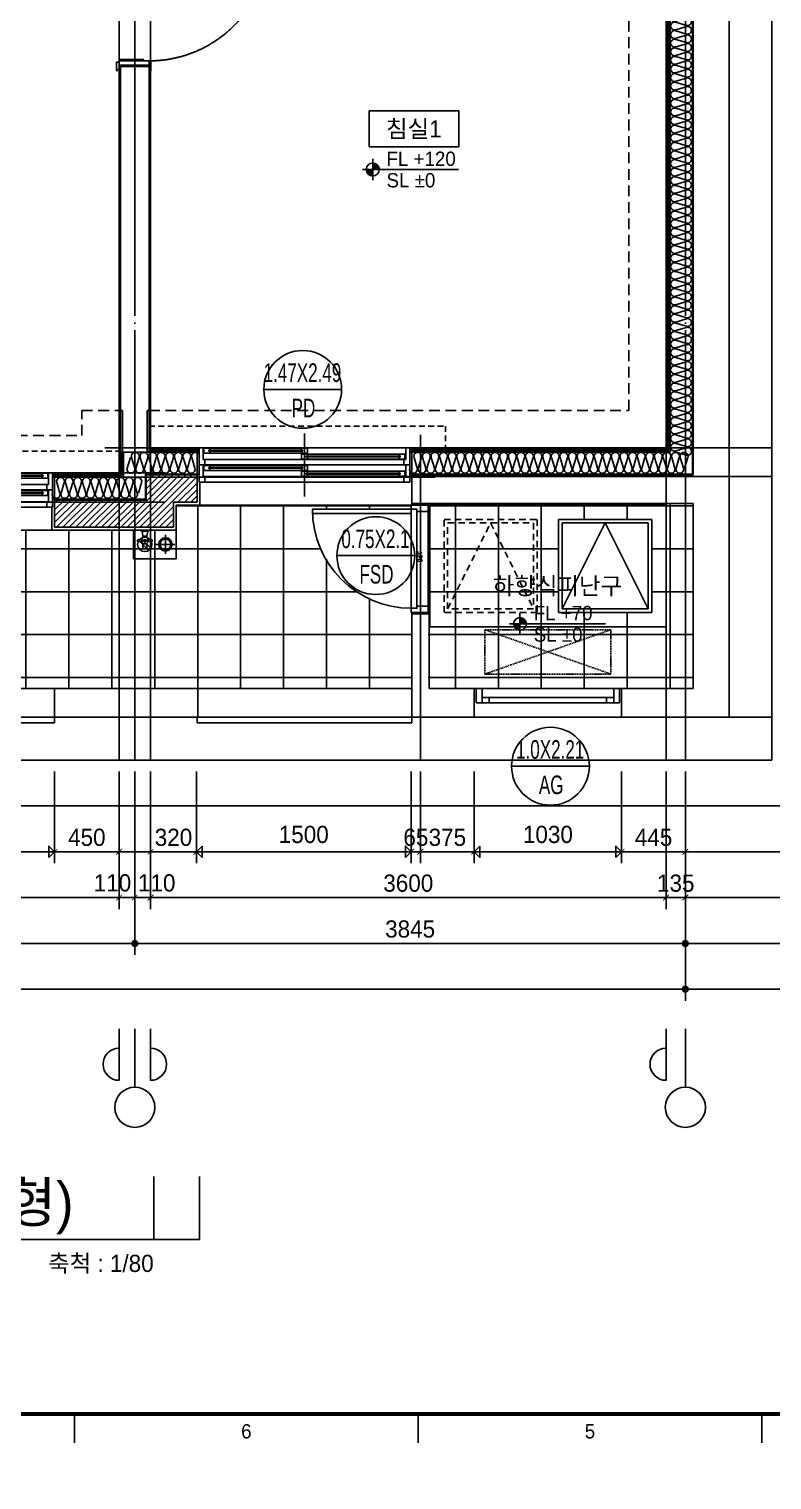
# Model space of a CAD drawing. Header units: millimetres. Extents: x -24416 to 92204, y -190080 to 23760.
# Drawn here: x 18922 to 24111, y -47300 to -37173 of the extents above; entities that cross this region are included whole.
import ezdxf
from ezdxf.enums import TextEntityAlignment as Align
from ezdxf.xclip import XClip

# ---------------------------------------------------------------- set-up
doc = ezdxf.new("R2010")
doc.units = ezdxf.units.MM
doc.header["$LTSCALE"] = 50
doc.header["$XCLIPFRAME"] = 0
for name, pattern in [('AUDIT_D_220706163347-0', [0]), ('CEN', [62, 60, -1, 0, -1]), ('H', [1.3, 0.8, -0.5]), ('HD', [2.5, 1.5, -1]), ('HID', [2.3, 1.5, -0.8]), ('평면도(기준)$0$CENTER2', [16.25, 15, -0.5, 0.25, -0.5])]:
    doc.linetypes.add(name, pattern=pattern)
doc.layers.get('defpoints').update_dxf_attribs({"color": 139})
for name, color, linetype in [('A-ELE8', 8, 'Continuous'), ('A-레벨', 7, 'AUDIT_D_220706163347-0'), ('A-창호부호', 4, 'Continuous'), ('A-치수', 7, 'AUDIT_D_220706163347-0'), ('A_HAT', 8, 'Continuous'), ('AA-BORD-FORM', 7, 'Continuous'), ('AA-BORD-TEXT', 3, 'Continuous'), ('AA-XXXX-DIMS', 7, 'Continuous'), ('AA-XXXX-SYMB', 7, 'Continuous'), ('AA-XXXX-TEXT', 3, 'Continuous'), ('ARDM', 7, 'Continuous'), ('CEN_CON', 1, 'CEN'), ('CEN_WALL', 12, 'CEN'), ('CONC', 2, 'Continuous'), ('dan1', 7, 'HID'), ('DIM', 7, 'AUDIT_D_220706163347-0'), ('DOOR', 4, 'Continuous'), ('ELE3_CON', 7, 'Continuous'), ('ELE4', 4, 'Continuous'), ('ETC', 7, 'Continuous'), ('FIN', 6, 'Continuous'), ('INS', 8, 'Continuous'), ('SINA-F-FRAME', 4, 'Continuous'), ('WAL', 3, 'Continuous'), ('WAL_DRY', 7, 'Continuous'), ('WIN', 4, 'Continuous'), ('X - 단위세대$0$ETC', 6, 'Continuous'), ('바닥타일', 8, 'Continuous'), ('수전', 4, 'Continuous'), ('실명', 3, 'AUDIT_D_220706163347-0'), ('실명박스', 7, 'AUDIT_D_220706163347-0'), ('커튼박스', 6, 'Continuous'), ('평면도(기준)$0$1.EC-F-DOOR', 4, 'Continuous'), ('평면도(기준)$0$1.EC-F-DOOR-F', 4, 'Continuous')]:
    doc.layers.add(name, color=color, linetype=linetype)
for name, color, linetype, plot in [('Def-PrintX', 147, 'Continuous', False), ('Defpoint', 135, 'Continuous', False), ('MC', 135, 'Continuous', False), ('X - 단위세대$0$0_임시', 134, 'Continuous', False)]:
    doc.layers.add(name, color=color, linetype=linetype, plot=plot)
doc.styles.add('HAUD01', font='Dotum.ttf')
doc.styles.get("Standard").update_dxf_attribs({"font": 'txt', "bigfont": 'whgtxt.shx'})
doc.styles.add('맑은고딕', font='malgun.ttf', dxfattribs={"width": 0.9})
doc.dimstyles.new('DIM_40', dxfattribs={"dimscale": 40, "dimtxt": 3, "dimasz": 1, "dimexe": 2, "dimexo": 2, "dimgap": 1, "dimtad": 1, "dimdec": 0, "dimzin": 0, "dimdsep": 46, "dimtxsty": '맑은고딕', "dimblk1": 'DIMDOT', "dimblk2": 'DIMDOT', "dimsah": 1, "dimcen": 0.09, "dimdle": 2, "dimclrd": 7, "dimclre": 7, "dimclrt": 3, "dimadec": 0, "dimazin": 0, "dimtfac": 1, "dimtdec": 0, "dimtix": 1, "dimtmove": 2, "dimatfit": 3, "dimldrblk": 'DIMDOT', "dimfxl": 2, "dimtolj": 1, "dimtzin": 0, "dimarcsym": 0})
doc.dimstyles.new('MCDIM_40', dxfattribs={"dimscale": 40, "dimtxt": 3, "dimasz": 1, "dimexe": 2, "dimexo": 2, "dimgap": 1, "dimtad": 1, "dimdec": 0, "dimzin": 0, "dimdsep": 46, "dimtxsty": '맑은고딕', "dimblk1": 'ARCHTICK', "dimblk2": 'ARCHTICK', "dimsah": 1, "dimcen": 0.09, "dimdle": 2, "dimclrd": 7, "dimclre": 7, "dimclrt": 3, "dimadec": 0, "dimazin": 0, "dimtfac": 1, "dimtdec": 0, "dimtix": 1, "dimtmove": 2, "dimatfit": 3, "dimldrblk": 'ARCHTICK', "dimfxl": 1, "dimtolj": 1, "dimtzin": 0, "dimarcsym": 0})
doc.dimstyles.new('외부80-WIN', dxfattribs={"dimscale": 40, "dimtxt": 3, "dimasz": 1, "dimexe": 2, "dimexo": 2.5, "dimgap": 1.5, "dimtad": 1, "dimdec": 0, "dimzin": 0, "dimdsep": 46, "dimtxsty": '맑은고딕', "dimblk": 'DO2-2', "dimblk1": 'DO2-2', "dimblk2": 'DIMDOT', "dimcen": 0.09, "dimdle": 2, "dimclrd": 7, "dimclre": 7, "dimclrt": 3, "dimadec": 0, "dimazin": 0, "dimtfac": 1, "dimtdec": 0, "dimtix": 1, "dimtmove": 2, "dimatfit": 3, "dimldrblk": 'DO2-2', "dimfxl": 1, "dimtolj": 1, "dimtzin": 0, "dimarcsym": 0})
pattern_1 = [(0, (0, 0), (0, 300), []), (90, (0, 0), (-300, 2e-14), [])]

# ---------------------------------------------------------------- blocks, each defined once
blk = doc.blocks.new('U-84A(확장)1')
at = {"layer": 'CEN_CON'}
blk.add_line((0, 0), (15195, 0), dxfattribs=at)
blk = doc.blocks.new('A$C4D377245')
at = {"layer": 'A-창호부호'}
blk.add_line((675, 345), (15, 345), dxfattribs=at)
blk.add_circle((345, 345), 330, dxfattribs=at)
blk = doc.blocks.new('A$Cb33ca4a3')
at = {"layer": 'A-레벨'}
h = blk.add_hatch(color=256, dxfattribs=at)
h.paths.add_polyline_path([(21323, -61958), (21323, -61913), (21278, -61913, 0.414214)])
h.paths.add_polyline_path([(21323, -61868), (21323, -61913), (21368, -61913, 0.414214)])
h = blk.add_hatch(color=256, dxfattribs=at)
h.paths.add_polyline_path([(22351, -65130), (22351, -65085), (22306, -65085, 0.414214)])
h.paths.add_polyline_path([(22351, -65040), (22351, -65085), (22396, -65085, 0.414214)])
for p, q in [((21323, -61838), (21323, -61988)), ((21921, -61913), (21251, -61913)), ((22351, -65010), (22351, -65160)), ((22949, -65085), (22279, -65085))]:
    blk.add_line(p, q, dxfattribs=at)
for centre in [(21323, -61913), (22351, -65085)]:
    blk.add_circle(centre, 45, dxfattribs=at)
at = {"layer": 'A-레벨', "color": 4, "style": 'HAUD01'}
for s, p in [('FL +120', (21419, -61888)), ('SL %%P0', (21419, -62038)), ('FL +70', (22447, -65059)), ('SL %%P0', (22447, -65209))]:
    blk.add_text(s, height=100, dxfattribs=at).set_placement(p)
blk = doc.blocks.new('DIMDOT')
at = {"layer": 'AA-XXXX-DIMS'}
for p, q in [((-1.5, 0), (1.5, 0)), ((0, -1.5), (0, 1.5))]:
    blk.add_line(p, q, dxfattribs=at)
for radius in [0.5, 0.25]:
    blk.add_circle((0, 0), radius, dxfattribs=at)
blk = doc.blocks.new('*D519')
at = {"layer": 'defpoints', "color": 0, "transparency": 16777216}
for p in [(8876, -66035), (23506, -66035), (23506, -67635)]:
    blk.add_point(p, dxfattribs=at)
at = {"layer": 'DIM', "color": 7, "lineweight": -2, "transparency": 16777216}
for p, q in [((8876, -66115), (8876, -67715)), ((23506, -66115), (23506, -67715)), ((8916, -67635), (23466, -67635))]:
    blk.add_line(p, q, dxfattribs=at)
at = {"layer": 'DIM', "color": 7, "lineweight": -2, "transparency": 16777216, "xscale": 40, "yscale": 40, "zscale": 40, "rotation": 180}
blk.add_blockref('DIMDOT', (8876, -67635), dxfattribs=at)
at = {"layer": 'DIM', "color": 7, "lineweight": -2, "transparency": 16777216, "xscale": 40, "yscale": 40, "zscale": 40}
blk.add_blockref('DIMDOT', (23506, -67635), dxfattribs=at)
at = {"layer": 'DIM', "color": 3, "transparency": 16777216, "insert": (16191, -67535), "char_height": 120, "attachment_point": 5, "style": 'HAUD01'}
blk.add_mtext('\\A1;14630', dxfattribs=at)
blk = doc.blocks.new('*D522')
at = {"layer": 'defpoints', "color": 0, "transparency": 16777216}
for p in [(14941, -66035), (19661, -66035), (19661, -67315)]:
    blk.add_point(p, dxfattribs=at)
at = {"layer": 'DIM', "color": 7, "lineweight": -2, "transparency": 16777216}
for p, q in [((14941, -66115), (14941, -67395)), ((19661, -66115), (19661, -67395)), ((14981, -67315), (19621, -67315))]:
    blk.add_line(p, q, dxfattribs=at)
at = {"layer": 'DIM', "color": 7, "lineweight": -2, "transparency": 16777216, "xscale": 40, "yscale": 40, "zscale": 40, "rotation": 180}
blk.add_blockref('DIMDOT', (14941, -67315), dxfattribs=at)
at = {"layer": 'DIM', "color": 7, "lineweight": -2, "transparency": 16777216, "xscale": 40, "yscale": 40, "zscale": 40}
blk.add_blockref('DIMDOT', (19661, -67315), dxfattribs=at)
at = {"layer": 'DIM', "color": 3, "transparency": 16777216, "insert": (17301, -67215), "char_height": 120, "attachment_point": 5, "style": 'HAUD01'}
blk.add_mtext('\\A1;4720', dxfattribs=at)
blk = doc.blocks.new('*D523')
at = {"layer": 'defpoints', "color": 0, "transparency": 16777216}
for p in [(19661, -66035), (23506, -66035), (23506, -67315)]:
    blk.add_point(p, dxfattribs=at)
at = {"layer": 'DIM', "color": 7, "lineweight": -2, "transparency": 16777216}
for p, q in [((19661, -66115), (19661, -67395)), ((23506, -66115), (23506, -67395)), ((19701, -67315), (23466, -67315))]:
    blk.add_line(p, q, dxfattribs=at)
at = {"layer": 'DIM', "color": 7, "lineweight": -2, "transparency": 16777216, "xscale": 40, "yscale": 40, "zscale": 40, "rotation": 180}
blk.add_blockref('DIMDOT', (19661, -67315), dxfattribs=at)
at = {"layer": 'DIM', "color": 7, "lineweight": -2, "transparency": 16777216, "xscale": 40, "yscale": 40, "zscale": 40}
blk.add_blockref('DIMDOT', (23506, -67315), dxfattribs=at)
at = {"layer": 'DIM', "color": 3, "transparency": 16777216, "insert": (21584, -67215), "char_height": 120, "attachment_point": 5, "style": 'HAUD01'}
blk.add_mtext('\\A1;3845', dxfattribs=at)
blk = doc.blocks.new('_ArchTick')
at = {"color": 0, "linetype": 'ByBlock', "const_width": 0.15}
blk.add_lwpolyline([(-0.5, -0.5), (0.5, 0.5)], dxfattribs=at)
blk = doc.blocks.new('*D531')
at = {"layer": 'defpoints', "color": 0, "transparency": 16777216}
for p in [(15051, -66035), (19551, -66035), (19551, -66995)]:
    blk.add_point(p, dxfattribs=at)
at = {"layer": 'DIM', "color": 7, "lineweight": -2, "transparency": 16777216}
for p, q in [((15051, -66115), (15051, -67075)), ((19551, -66115), (19551, -67075)), ((14971, -66995), (19631, -66995))]:
    blk.add_line(p, q, dxfattribs=at)
at = {"layer": 'DIM', "color": 7, "lineweight": -2, "transparency": 16777216, "xscale": 40, "yscale": 40, "zscale": 40, "rotation": 180}
blk.add_blockref('_ArchTick', (15051, -66995), dxfattribs=at)
at = {"layer": 'DIM', "color": 7, "lineweight": -2, "transparency": 16777216, "xscale": 40, "yscale": 40, "zscale": 40}
blk.add_blockref('_ArchTick', (19551, -66995), dxfattribs=at)
at = {"layer": 'DIM', "color": 3, "transparency": 16777216, "insert": (17301, -66895), "char_height": 120, "attachment_point": 5, "style": 'HAUD01'}
blk.add_mtext('\\A1;4500', dxfattribs=at)
blk = doc.blocks.new('*D532')
at = {"layer": 'defpoints', "color": 0, "transparency": 16777216}
for p in [(19551, -66035), (19661, -66035), (19661, -66995)]:
    blk.add_point(p, dxfattribs=at)
at = {"layer": 'DIM', "color": 7, "lineweight": -2, "transparency": 16777216}
for p, q in [((19551, -66115), (19551, -67075)), ((19661, -66115), (19661, -67075)), ((19471, -66995), (19741, -66995))]:
    blk.add_line(p, q, dxfattribs=at)
at = {"layer": 'DIM', "color": 7, "lineweight": -2, "transparency": 16777216, "xscale": 40, "yscale": 40, "zscale": 40, "rotation": 180}
blk.add_blockref('_ArchTick', (19551, -66995), dxfattribs=at)
at = {"layer": 'DIM', "color": 7, "lineweight": -2, "transparency": 16777216, "xscale": 40, "yscale": 40, "zscale": 40}
blk.add_blockref('_ArchTick', (19661, -66995), dxfattribs=at)
at = {"layer": 'DIM', "color": 3, "transparency": 16777216, "insert": (19505, -66893), "char_height": 120, "attachment_point": 5, "style": 'HAUD01'}
blk.add_mtext('\\A1;110', dxfattribs=at)
blk = doc.blocks.new('*D533')
at = {"layer": 'defpoints', "color": 0, "transparency": 16777216}
for p in [(19661, -66035), (19771, -66035), (19771, -66995)]:
    blk.add_point(p, dxfattribs=at)
at = {"layer": 'DIM', "color": 7, "lineweight": -2, "transparency": 16777216}
for p, q in [((19661, -66115), (19661, -67075)), ((19771, -66115), (19771, -67075)), ((19581, -66995), (19851, -66995))]:
    blk.add_line(p, q, dxfattribs=at)
at = {"layer": 'DIM', "color": 7, "lineweight": -2, "transparency": 16777216, "xscale": 40, "yscale": 40, "zscale": 40, "rotation": 180}
blk.add_blockref('_ArchTick', (19661, -66995), dxfattribs=at)
at = {"layer": 'DIM', "color": 7, "lineweight": -2, "transparency": 16777216, "xscale": 40, "yscale": 40, "zscale": 40}
blk.add_blockref('_ArchTick', (19771, -66995), dxfattribs=at)
at = {"layer": 'DIM', "color": 3, "transparency": 16777216, "insert": (19814, -66893), "char_height": 120, "attachment_point": 5, "style": 'HAUD01'}
blk.add_mtext('\\A1;110', dxfattribs=at)
blk = doc.blocks.new('*D534')
at = {"layer": 'defpoints', "color": 0, "transparency": 16777216}
for p in [(19771, -66035), (23371, -66035), (23371, -66995)]:
    blk.add_point(p, dxfattribs=at)
at = {"layer": 'DIM', "color": 7, "lineweight": -2, "transparency": 16777216}
for p, q in [((19771, -66115), (19771, -67075)), ((23371, -66115), (23371, -67075)), ((19691, -66995), (23451, -66995))]:
    blk.add_line(p, q, dxfattribs=at)
at = {"layer": 'DIM', "color": 7, "lineweight": -2, "transparency": 16777216, "xscale": 40, "yscale": 40, "zscale": 40, "rotation": 180}
blk.add_blockref('_ArchTick', (19771, -66995), dxfattribs=at)
at = {"layer": 'DIM', "color": 7, "lineweight": -2, "transparency": 16777216, "xscale": 40, "yscale": 40, "zscale": 40}
blk.add_blockref('_ArchTick', (23371, -66995), dxfattribs=at)
at = {"layer": 'DIM', "color": 3, "transparency": 16777216, "insert": (21571, -66895), "char_height": 120, "attachment_point": 5, "style": 'HAUD01'}
blk.add_mtext('\\A1;3600', dxfattribs=at)
blk = doc.blocks.new('*D535')
at = {"layer": 'defpoints', "color": 0, "transparency": 16777216}
for p in [(23371, -66035), (23506, -66035), (23506, -66995)]:
    blk.add_point(p, dxfattribs=at)
at = {"layer": 'DIM', "color": 7, "lineweight": -2, "transparency": 16777216}
for p, q in [((23371, -66115), (23371, -67075)), ((23506, -66115), (23506, -67075)), ((23371, -66995), (23331, -66995)), ((23371, -66995), (23506, -66995)), ((23506, -66995), (23546, -66995))]:
    blk.add_line(p, q, dxfattribs=at)
at = {"layer": 'DIM', "color": 7, "lineweight": -2, "transparency": 16777216, "xscale": 40, "yscale": 40, "zscale": 40}
blk.add_blockref('_ArchTick', (23371, -66995), dxfattribs=at)
at = {"layer": 'DIM', "color": 7, "lineweight": -2, "transparency": 16777216, "xscale": 40, "yscale": 40, "zscale": 40, "rotation": 180}
blk.add_blockref('_ArchTick', (23506, -66995), dxfattribs=at)
at = {"layer": 'DIM', "color": 3, "transparency": 16777216, "insert": (23439, -66895), "char_height": 120, "attachment_point": 5, "style": 'HAUD01'}
blk.add_mtext('\\A1;135', dxfattribs=at)
blk = doc.blocks.new('DO2-2')
at = {"layer": 'ARDM'}
blk.add_line((0, 0), (-2, 0), dxfattribs=at)
blk.add_lwpolyline([(-1, -1), (-1, 1), (0, 0)], close=True, dxfattribs=at)
blk = doc.blocks.new('*D543')
at = {"layer": 'defpoints', "color": 0, "transparency": 16777216}
for p in [(15501, -66035), (19101, -66035), (19101, -66675)]:
    blk.add_point(p, dxfattribs=at)
at = {"layer": 'DIM', "color": 7, "lineweight": -2, "transparency": 16777216}
for p, q in [((15501, -66135), (15501, -66755)), ((19101, -66135), (19101, -66755)), ((15541, -66675), (19061, -66675))]:
    blk.add_line(p, q, dxfattribs=at)
at = {"layer": 'DIM', "color": 7, "lineweight": -2, "transparency": 16777216, "xscale": 40, "yscale": 40, "zscale": 40, "rotation": 180}
blk.add_blockref('DO2-2', (15501, -66675), dxfattribs=at)
at = {"layer": 'DIM', "color": 7, "lineweight": -2, "transparency": 16777216, "xscale": 40, "yscale": 40, "zscale": 40}
blk.add_blockref('DO2-2', (19101, -66675), dxfattribs=at)
at = {"layer": 'DIM', "color": 3, "transparency": 16777216, "insert": (17301, -66555), "char_height": 120, "attachment_point": 5, "style": 'HAUD01'}
blk.add_mtext('\\A1;3600', dxfattribs=at)
blk = doc.blocks.new('*D544')
at = {"layer": 'defpoints', "color": 0, "transparency": 16777216}
for p in [(19101, -66035), (19551, -66035), (19551, -66675)]:
    blk.add_point(p, dxfattribs=at)
at = {"layer": 'DIM', "color": 7, "lineweight": -2, "transparency": 16777216}
for p, q in [((19101, -66115), (19101, -66755)), ((19551, -66115), (19551, -66755)), ((19021, -66675), (19631, -66675))]:
    blk.add_line(p, q, dxfattribs=at)
at = {"layer": 'DIM', "color": 7, "lineweight": -2, "transparency": 16777216, "xscale": 40, "yscale": 40, "zscale": 40, "rotation": 180}
blk.add_blockref('_ArchTick', (19101, -66675), dxfattribs=at)
at = {"layer": 'DIM', "color": 7, "lineweight": -2, "transparency": 16777216, "xscale": 40, "yscale": 40, "zscale": 40}
blk.add_blockref('_ArchTick', (19551, -66675), dxfattribs=at)
at = {"layer": 'DIM', "color": 3, "transparency": 16777216, "insert": (19326, -66575), "char_height": 120, "attachment_point": 5, "style": 'HAUD01'}
blk.add_mtext('\\A1;450', dxfattribs=at)
blk = doc.blocks.new('*D545')
at = {"layer": 'defpoints', "color": 0, "transparency": 16777216}
for p in [(19771, -66035), (20091, -66035), (20091, -66675)]:
    blk.add_point(p, dxfattribs=at)
at = {"layer": 'DIM', "color": 7, "lineweight": -2, "transparency": 16777216}
for p, q in [((19771, -66115), (19771, -66755)), ((20091, -66115), (20091, -66755)), ((19771, -66675), (19731, -66675)), ((19771, -66675), (20091, -66675)), ((20091, -66675), (20131, -66675))]:
    blk.add_line(p, q, dxfattribs=at)
at = {"layer": 'DIM', "color": 7, "lineweight": -2, "transparency": 16777216, "xscale": 40, "yscale": 40, "zscale": 40}
blk.add_blockref('_ArchTick', (19771, -66675), dxfattribs=at)
at = {"layer": 'DIM', "color": 7, "lineweight": -2, "transparency": 16777216, "xscale": 40, "yscale": 40, "zscale": 40, "rotation": 180}
blk.add_blockref('_ArchTick', (20091, -66675), dxfattribs=at)
at = {"layer": 'DIM', "color": 3, "transparency": 16777216, "insert": (19931, -66575), "char_height": 120, "attachment_point": 5, "style": 'HAUD01'}
blk.add_mtext('\\A1;320', dxfattribs=at)
blk = doc.blocks.new('*D546')
at = {"layer": 'defpoints', "color": 0, "transparency": 16777216}
for p in [(20091, -66035), (21591, -66035), (21591, -66675)]:
    blk.add_point(p, dxfattribs=at)
at = {"layer": 'DIM', "color": 7, "lineweight": -2, "transparency": 16777216}
for p, q in [((20091, -66135), (20091, -66755)), ((21591, -66135), (21591, -66755)), ((20131, -66675), (21551, -66675))]:
    blk.add_line(p, q, dxfattribs=at)
at = {"layer": 'DIM', "color": 7, "lineweight": -2, "transparency": 16777216, "xscale": 40, "yscale": 40, "zscale": 40, "rotation": 180}
blk.add_blockref('DO2-2', (20091, -66675), dxfattribs=at)
at = {"layer": 'DIM', "color": 7, "lineweight": -2, "transparency": 16777216, "xscale": 40, "yscale": 40, "zscale": 40}
blk.add_blockref('DO2-2', (21591, -66675), dxfattribs=at)
at = {"layer": 'DIM', "color": 3, "transparency": 16777216, "insert": (20841, -66555), "char_height": 120, "attachment_point": 5, "style": 'HAUD01'}
blk.add_mtext('\\A1;1500', dxfattribs=at)
blk = doc.blocks.new('*D547')
at = {"layer": 'defpoints', "color": 0, "transparency": 16777216}
for p in [(21591, -66035), (21656, -66035), (21656, -66675)]:
    blk.add_point(p, dxfattribs=at)
at = {"layer": 'DIM', "color": 7, "lineweight": -2, "transparency": 16777216}
for p, q in [((21591, -66115), (21591, -66755)), ((21656, -66115), (21656, -66755)), ((21591, -66675), (21551, -66675)), ((21591, -66675), (21656, -66675)), ((21656, -66675), (21696, -66675))]:
    blk.add_line(p, q, dxfattribs=at)
at = {"layer": 'DIM', "color": 7, "lineweight": -2, "transparency": 16777216, "xscale": 40, "yscale": 40, "zscale": 40}
blk.add_blockref('_ArchTick', (21591, -66675), dxfattribs=at)
at = {"layer": 'DIM', "color": 7, "lineweight": -2, "transparency": 16777216, "xscale": 40, "yscale": 40, "zscale": 40, "rotation": 180}
blk.add_blockref('_ArchTick', (21656, -66675), dxfattribs=at)
at = {"layer": 'DIM', "color": 3, "transparency": 16777216, "insert": (21624, -66575), "char_height": 120, "attachment_point": 5, "style": 'HAUD01'}
blk.add_mtext('\\A1;65', dxfattribs=at)
blk = doc.blocks.new('*D548')
at = {"layer": 'defpoints', "color": 0, "transparency": 16777216}
for p in [(21656, -66035), (22031, -66035), (22031, -66675)]:
    blk.add_point(p, dxfattribs=at)
at = {"layer": 'DIM', "color": 7, "lineweight": -2, "transparency": 16777216}
for p, q in [((21656, -66115), (21656, -66755)), ((22031, -66115), (22031, -66755)), ((21576, -66675), (22111, -66675))]:
    blk.add_line(p, q, dxfattribs=at)
at = {"layer": 'DIM', "color": 7, "lineweight": -2, "transparency": 16777216, "xscale": 40, "yscale": 40, "zscale": 40, "rotation": 180}
blk.add_blockref('_ArchTick', (21656, -66675), dxfattribs=at)
at = {"layer": 'DIM', "color": 7, "lineweight": -2, "transparency": 16777216, "xscale": 40, "yscale": 40, "zscale": 40}
blk.add_blockref('_ArchTick', (22031, -66675), dxfattribs=at)
at = {"layer": 'DIM', "color": 3, "transparency": 16777216, "insert": (21844, -66575), "char_height": 120, "attachment_point": 5, "style": 'HAUD01'}
blk.add_mtext('\\A1;375', dxfattribs=at)
blk = doc.blocks.new('*D549')
at = {"layer": 'defpoints', "color": 0, "transparency": 16777216}
for p in [(22031, -66035), (23061, -66035), (23061, -66675)]:
    blk.add_point(p, dxfattribs=at)
at = {"layer": 'DIM', "color": 7, "lineweight": -2, "transparency": 16777216}
for p, q in [((22031, -66135), (22031, -66755)), ((23061, -66135), (23061, -66755)), ((22071, -66675), (23021, -66675))]:
    blk.add_line(p, q, dxfattribs=at)
at = {"layer": 'DIM', "color": 7, "lineweight": -2, "transparency": 16777216, "xscale": 40, "yscale": 40, "zscale": 40, "rotation": 180}
blk.add_blockref('DO2-2', (22031, -66675), dxfattribs=at)
at = {"layer": 'DIM', "color": 7, "lineweight": -2, "transparency": 16777216, "xscale": 40, "yscale": 40, "zscale": 40}
blk.add_blockref('DO2-2', (23061, -66675), dxfattribs=at)
at = {"layer": 'DIM', "color": 3, "transparency": 16777216, "insert": (22546, -66555), "char_height": 120, "attachment_point": 5, "style": 'HAUD01'}
blk.add_mtext('\\A1;1030', dxfattribs=at)
blk = doc.blocks.new('*D550')
at = {"layer": 'defpoints', "color": 0, "transparency": 16777216}
for p in [(23061, -66035), (23506, -66035), (23506, -66675)]:
    blk.add_point(p, dxfattribs=at)
at = {"layer": 'DIM', "color": 7, "lineweight": -2, "transparency": 16777216}
for p, q in [((23061, -66115), (23061, -66755)), ((23506, -66115), (23506, -66755)), ((22981, -66675), (23586, -66675))]:
    blk.add_line(p, q, dxfattribs=at)
at = {"layer": 'DIM', "color": 7, "lineweight": -2, "transparency": 16777216, "xscale": 40, "yscale": 40, "zscale": 40, "rotation": 180}
blk.add_blockref('_ArchTick', (23061, -66675), dxfattribs=at)
at = {"layer": 'DIM', "color": 7, "lineweight": -2, "transparency": 16777216, "xscale": 40, "yscale": 40, "zscale": 40}
blk.add_blockref('_ArchTick', (23506, -66675), dxfattribs=at)
at = {"layer": 'DIM', "color": 3, "transparency": 16777216, "insert": (23284, -66575), "char_height": 120, "attachment_point": 5, "style": 'HAUD01'}
blk.add_mtext('\\A1;445', dxfattribs=at)
blk = doc.blocks.new('중심')
at = {"layer": 'DIM'}
blk.add_line((-350, 0), (0, 0), dxfattribs=at)
blk.add_circle((-470, 0), 120, dxfattribs=at)
blk = doc.blocks.new('실외기창_1000')
at = {"layer": 'WIN', "color": 8}
blk.add_line((960, 100), (40, 100), dxfattribs=at)
at = {"layer": 'WIN'}
for p, q in [((960, 36), (40, 36)), ((960, 0), (40, 0)), ((90, 36), (90, 0)), ((910, 36), (910, 0))]:
    blk.add_line(p, q, dxfattribs=at)
for points in [[(40, 100), (0, 100), (0, 0), (40, 0)], [(960, 100), (1000, 100), (1000, 0), (960, 0)]]:
    blk.add_lwpolyline(points, close=True, dxfattribs=at)
blk = doc.blocks.new('수전')
at = {"layer": '수전'}
for p, q in [((0, 0), (58, 0, 0)), ((23, -71), (-15, -65)), ((23, -75), (-15, -81)), ((20, -50), (6, -63)), ((6, -63), (6, -68)), ((6, -78), (6, -83)), ((6, -83), (20, -96)), ((29, -7), (9, -7)), ((10, -7), (15, -43)), ((15, -43), (29, -43)), ((15, -117), (15, -91)), ((39, -50), (20, -50)), ((20, -96), (39, -96)), ((49, -7), (29, -7)), ((29, -43), (44, -43)), ((35, -71), (73, -65)), ((35, -75), (73, -81)), ((52, -63), (39, -50)), ((39, -96), (52, -83)), ((44, -43), (49, -7)), ((44, -91), (44, -117)), ((52, -68), (52, -63)), ((52, -83), (52, -78))]:
    blk.add_line(p, q, dxfattribs=at)
blk.add_circle((29, -73), 5.91, dxfattribs=at)
for centre, radius, start, end in [((12, 6), 13.2, 207.1852, 259.412), ((47, 6), 13.2, 280.588, 332.8148), ((-15, -73), 8.37, 90, 270), ((-12, -50), 28.1, 351.511, 14.308), ((71, -50), 28.1, 165.692, 188.489), ((73, -73), 8.37, 270, 90), ((29, -117), 14.7, 180, 0)]:
    blk.add_arc(centre, radius, start, end, dxfattribs=at)
blk = doc.blocks.new('X - 단위세대$0$200207-발코니배수구')
at = {"layer": 'X - 단위세대$0$ETC', "color": 4}
for p, q in [((0, 0), (0, 200)), ((0, 200), (300, 200)), ((300, 0), (300, 200)), ((300, 0), (0, 0))]:
    blk.add_line(p, q, dxfattribs=at)
at = {"layer": 'X - 단위세대$0$ETC', "color": 8}
for p, q in [((38, 73), (107, 142)), ((53, 58), (122, 127))]:
    blk.add_line(p, q, dxfattribs=at)
at = {"layer": 'X - 단위세대$0$ETC', "color": 1}
for p, q in [((224, 166), (224, 34)), ((290, 100), (157, 100))]:
    blk.add_line(p, q, dxfattribs=at)
at = {"layer": 'X - 단위세대$0$ETC', "color": 4}
for centre, radius in [((80, 100), 50), ((224, 100), 46.3)]:
    blk.add_circle(centre, radius, dxfattribs=at)
at = {"layer": 'X - 단위세대$0$ETC', "color": 8}
blk.add_circle((224, 100), 37.5, dxfattribs=at)
blk = doc.blocks.new('A$C24669fbc')
at = {"layer": 'Defpoint'}
blk.add_lwpolyline([(1650, 850), (0, 850), (0, 0), (1650, 0)], close=True, dxfattribs=at)
at = {"layer": 'ETC', "linetype": 'HD', "ltscale": 0.6}
for points in [[(100, 750), (750, 750), (750, 100), (100, 100)], [(125, 725), (725, 725), (725, 125), (125, 125)]]:
    blk.add_lwpolyline(points, close=True, dxfattribs=at)
blk.add_lwpolyline([(125, 125), (425, 725), (725, 125)], dxfattribs=at)
at = {"layer": 'ETC', "linetype": 'HD', "ltscale": 10}
for points in [[(1550, 750), (900, 750), (900, 100), (1550, 100)], [(1525, 725), (925, 725), (925, 125), (1525, 125)]]:
    blk.add_lwpolyline(points, close=True, dxfattribs=at)
blk.add_lwpolyline([(925, 125), (1225, 725), (1525, 125)], dxfattribs=at)
blk = doc.blocks.new('A$C8273e713')
at = {"layer": 'A-ELE8', "linetype": 'HID', "ltscale": 0.1}
for p, q in [((0, 310), (880, 0)), ((0, 0), (880, 310))]:
    blk.add_line(p, q, dxfattribs=at)
blk.add_lwpolyline([(0, 310), (880, 310), (880, 0), (0, 0)], close=True, dxfattribs=at)
blk = doc.blocks.new('SD_750')
at = {"layer": 'DOOR'}
for p, q in [((720, 120), (30, 120)), ((705, 80), (45, 80)), ((705, 0), (45, 0))]:
    blk.add_line(p, q, dxfattribs=at)
for points in [[(30, 120), (30, 810), (60, 810), (60, 120), (30, 120)], [(0, 120), (0, 0), (45, 0), (45, 80), (30, 80), (30, 120), (0, 120)], [(750, 120), (750, 0), (705, 0), (705, 80), (720, 80), (720, 120), (750, 120)]]:
    blk.add_lwpolyline(points, dxfattribs=at)
blk.add_arc((30, 120), 690, 0, 90, dxfattribs=at)
at = {"layer": 'X - 단위세대$0$0_임시'}
for p, q in [((-10, 120), (-10, 0)), ((760, 120), (760, 0))]:
    blk.add_line(p, q, dxfattribs=at)
at = {"layer": 'Def-PrintX'}
blk.add_text('750', height=30, dxfattribs=at).set_placement((360, 58), align=Align.MIDDLE)
blk = doc.blocks.new('WIN_이중창_1500')
at = {"layer": 'Defpoint'}
for p, q in [((-15, 240), (-15, 0)), ((1485, 240), (1485, 0))]:
    blk.add_line(p, q, dxfattribs=at)
at = {"layer": 'WIN'}
blk.add_line((735, -100), (735, 340), dxfattribs=at)
at = {"layer": 'WIN', "color": 8}
for p, q in [((1442, 240), (28, 240)), ((1397, 237), (755, 237)), ((1430, 158), (40, 158)), ((1430, 120), (40, 120)), ((715, 196), (73, 196)), ((715, 161), (73, 161)), ((1397, 202), (755, 202)), ((1397, 117), (755, 117)), ((1430, 38), (40, 38)), ((1430, 0), (40, 0)), ((715, 76), (73, 76)), ((715, 41), (73, 41)), ((1397, 82), (755, 82))]:
    blk.add_line(p, q, dxfattribs=at)
at = {"layer": 'WIN'}
for points in [[(40, 158), (28, 158), (28, 240), (0, 240), (0, 120), (40, 120), (40, 158)], [(755, 216.5), (755, 202), (715, 202), (715, 237), (755, 237), (755, 222.5)], [(1404, 222.5), (1404, 216.5), (748, 216.5), (748, 222.5), (1404, 222.5)], [(1397, 216.5), (1397, 202), (1437, 202), (1437, 237), (1397, 237), (1397, 222.5)], [(1430, 158), (1442, 158), (1442, 240), (1470, 240), (1470, 120), (1430, 120), (1430, 158)], [(40, 38), (28, 38), (28, 120), (0, 120), (0, 0), (40, 0), (40, 38)], [(73, 175.5), (73, 161), (33, 161), (33, 196), (73, 196), (73, 181.5)], [(722, 181.5), (722, 175.5), (66, 175.5), (66, 181.5), (722, 181.5)], [(715, 175.5), (715, 161), (755, 161), (755, 196), (715, 196), (715, 181.5)], [(755, 96.5), (755, 82), (715, 82), (715, 117), (755, 117), (755, 102.5)], [(1404, 102.5), (1404, 96.5), (748, 96.5), (748, 102.5), (1404, 102.5)], [(1397, 96.5), (1397, 82), (1437, 82), (1437, 117), (1397, 117), (1397, 102.5)], [(1430, 38), (1442, 38), (1442, 120), (1470, 120), (1470, 0), (1430, 0), (1430, 38)], [(73, 55.5), (73, 41), (33, 41), (33, 76), (73, 76), (73, 61.5)], [(722, 61.5), (722, 55.5), (66, 55.5), (66, 61.5), (722, 61.5)], [(715, 55.5), (715, 41), (755, 41), (755, 76), (715, 76), (715, 61.5)]]:
    blk.add_lwpolyline(points, dxfattribs=at)
blk = doc.blocks.new('WIN_이중창_3600')
at = {"layer": 'Defpoint'}
for p, q in [((-15, 240), (-15, 0)), ((3585, 240), (3585, 0))]:
    blk.add_line(p, q, dxfattribs=at)
at = {"layer": 'WIN'}
for p, q in [((900, -100), (900, 340)), ((2670, -100), (2670, 340))]:
    blk.add_line(p, q, dxfattribs=at)
at = {"layer": 'WIN', "color": 8}
for p, q in [((3542, 240), (28, 240)), ((880, 237), (73, 237)), ((3497, 237), (2690, 237)), ((3530, 158), (40, 158)), ((3530, 120), (40, 120)), ((880, 202), (73, 202)), ((880, 117), (73, 117)), ((2650, 196), (920, 196)), ((2650, 161), (920, 161)), ((3497, 202), (2690, 202)), ((3497, 117), (2690, 117)), ((3530, 38), (40, 38)), ((3530, 0), (40, 0)), ((880, 82), (73, 82)), ((2650, 76), (920, 76)), ((2650, 41), (920, 41)), ((3497, 82), (2690, 82))]:
    blk.add_line(p, q, dxfattribs=at)
at = {"layer": 'WIN'}
for points in [[(40, 158), (28, 158), (28, 240), (0, 240), (0, 120), (40, 120), (40, 158)], [(73, 216.5), (73, 202), (33, 202), (33, 237), (73, 237), (73, 222.5)], [(887, 222.5), (887, 216.5), (66, 216.5), (66, 222.5), (887, 222.5)], [(880, 216.5), (880, 202), (920, 202), (920, 237), (880, 237), (880, 222.5)], [(2690, 216.5), (2690, 202), (2650, 202), (2650, 237), (2690, 237), (2690, 222.5)], [(3504, 222.5), (3504, 216.5), (2683, 216.5), (2683, 222.5), (3504, 222.5)], [(3497, 216.5), (3497, 202), (3537, 202), (3537, 237), (3497, 237), (3497, 222.5)], [(3530, 158), (3542, 158), (3542, 240), (3570, 240), (3570, 120), (3530, 120), (3530, 158)], [(40, 38), (28, 38), (28, 120), (0, 120), (0, 0), (40, 0), (40, 38)], [(73, 96.5), (73, 82), (33, 82), (33, 117), (73, 117), (73, 102.5)], [(887, 102.5), (887, 96.5), (66, 96.5), (66, 102.5), (887, 102.5)], [(920, 175.5), (920, 161), (880, 161), (880, 196), (920, 196), (920, 181.5)], [(880, 96.5), (880, 82), (920, 82), (920, 117), (880, 117), (880, 102.5)], [(2657, 181.5), (2657, 175.5), (913, 175.5), (913, 181.5), (2657, 181.5)], [(2650, 175.5), (2650, 161), (2690, 161), (2690, 196), (2650, 196), (2650, 181.5)], [(2690, 96.5), (2690, 82), (2650, 82), (2650, 117), (2690, 117), (2690, 102.5)], [(3504, 102.5), (3504, 96.5), (2683, 96.5), (2683, 102.5), (3504, 102.5)], [(3497, 96.5), (3497, 82), (3537, 82), (3537, 117), (3497, 117), (3497, 102.5)], [(3530, 38), (3542, 38), (3542, 120), (3570, 120), (3570, 0), (3530, 0), (3530, 38)], [(920, 55.5), (920, 41), (880, 41), (880, 76), (920, 76), (920, 61.5)], [(2657, 61.5), (2657, 55.5), (913, 55.5), (913, 61.5), (2657, 61.5)], [(2650, 55.5), (2650, 41), (2690, 41), (2690, 76), (2650, 76), (2650, 61.5)]]:
    blk.add_lwpolyline(points, dxfattribs=at)
blk = doc.blocks.new('insul1')
blk.add_lwpolyline([(0, 0.25, 1.344031), (0.35, 0.25), (0.2, 0.75, -1.344031), (0.55, 0.75), (0.4, 0.25)], format="xyb")
blk = doc.blocks.new('A$C65D858C3')
at = {"layer": '평면도(기준)$0$1.EC-F-DOOR', "color": 8}
for points in [[(121, 910), (61, 910), (61, 920), (121, 920)], [(121, 874), (61, 874), (61, 864), (121, 864)]]:
    blk.add_lwpolyline(points, close=True, dxfattribs=at)
for points in [[(81, 920), (81, 970), (261, 970), (261, 950), (101, 950), (101, 920)], [(81, 864), (81, 814), (261, 814), (261, 834), (101, 834), (101, 864)]]:
    blk.add_lwpolyline(points, dxfattribs=at)
at = {"layer": '평면도(기준)$0$1.EC-F-DOOR'}
blk.add_lwpolyline([(840, 910), (1, 910), (1, 874), (840, 874), (840, 910)], dxfattribs=at)
at = {"layer": '평면도(기준)$0$1.EC-F-DOOR', "color": 1, "linetype": '평면도(기준)$0$CENTER2', "ltscale": 6}
blk.add_arc((841, 911), 841, 182.4982, 269.9824, dxfattribs=at)
at = {"layer": '평면도(기준)$0$1.EC-F-DOOR-F'}
for points in [[(828, 980), (828, 920), (840, 920), (840, 980)], [(1050, 940), (1050, 910), (840, 910), (840, 940)], [(1050, 920), (1050, 940), (1050, 980), (1068, 980), (1068, 920)], [(1040, 910), (1040, 900), (880, 900), (880, 910)], [(828, 60), (828, 0), (840, 0), (840, 60)], [(1050, 40), (1050, 70), (840, 70), (840, 40)], [(1040, 70), (1040, 80), (880, 80), (880, 70)]]:
    blk.add_lwpolyline(points, close=True, dxfattribs=at)
blk.add_lwpolyline([(1068, 0), (1068, 60), (1050, 60), (1050, 10), (1065, 10), (1065, 0), (1068, 0)], dxfattribs=at)
blk = doc.blocks.new('U-84A(기본)', base_point=(206477, -21253))
at = {"layer": 'A_HAT'}
h = blk.add_hatch(dxfattribs=at)
h.set_pattern_fill('ANSI31', color=256, scale=10, style=0)
h.paths.add_polyline_path([(217532, -19753), (217692, -19753), (217692, -19563), (217342, -19563), (217342, -19738), (216702, -19738), (216702, -19788), (216702, -19928), (217532, -19928)])
at = {"layer": '바닥타일'}
h = blk.add_hatch(dxfattribs=at)
h.set_pattern_fill('_USER', color=256, scale=300, double=1, pattern_type=0)
h.set_pattern_definition(pattern_1)
edge = h.paths.add_edge_path()
edge.add_arc((219197, -19803), 690, 180, 270)
edge.add_line((219197, -20493), (219197, -21053))
edge.add_line((219197, -21053), (206602, -21053))
edge.add_line((206602, -21053), (206602, -19948))
edge.add_line((206602, -19948), (217552, -19948))
edge.add_line((217552, -19948), (217552, -19773))
edge.add_line((217552, -19773), (219192, -19773))
edge.add_line((219192, -19773), (219192, -19803))
edge.add_line((219192, -19803), (218507, -19803))
h = blk.add_hatch(dxfattribs=at)
h.set_pattern_fill('_USER', color=256, scale=300, double=1, pattern_type=0)
h.set_pattern_definition(pattern_1)
h.paths.add_polyline_path([(220247, -19898), (220547, -19898), (220247, -20498)], flags=0)
h.paths.add_polyline_path([(220247, -19898), (220547, -19898), (220247, -20498)], flags=0)
h.paths.add_polyline_path([(219312, -21053), (221162, -21053), (221162, -19763), (219312, -19763)])
h.paths.add_polyline_path([(220847, -20498), (220247, -20498), (220547, -19898)], flags=0)
h.paths.add_polyline_path([(220872, -20523), (220222, -20523), (220222, -19873), (220872, -19873)], flags=16)
h.paths.add_polyline_path([(220847, -20498), (220247, -20498), (220547, -19898)], flags=0)
at = {"layer": 'CEN_CON'}
for p, q in [((217262, -21553), (217262, -10618)), ((221107, -21553), (221107, -10618)), ((219162, -19573), (221712, -19573)), ((206477, -21253), (221712, -21253))]:
    blk.add_line(p, q, dxfattribs=at)
at = {"layer": 'CEN_WALL'}
for p, q in [((219257, -19283), (219257, -21553)), ((217052, -19578), (219357, -19578)), ((206477, -19753), (217472, -19753))]:
    blk.add_line(p, q, dxfattribs=at)
at = {"layer": 'CONC'}
for p, q in [((221412, -21253), (221412, -11508)), ((221162, -19563), (221162, -11708)), ((217162, -19113), (217162, -16713)), ((217362, -16713), (217162, -16713)), ((217362, -19113), (217362, -16713)), ((217175, -19113), (217162, -19113)), ((217175, -19113), (217175, -19403)), ((217349, -19113), (217349, -19403)), ((217349, -19113), (217362, -19113)), ((217349, -19403), (217175, -19403)), ((219197, -19563), (221162, -19563)), ((219197, -19563), (219197, -19763)), ((219197, -19763), (221162, -19763)), ((221162, -21053), (221162, -19763)), ((219197, -20533), (219197, -21253)), ((219317, -20533), (219197, -20533)), ((219317, -20533), (219317, -21053)), ((216702, -21053), (217702, -21053)), ((216702, -21053), (216702, -21253)), ((217702, -21253), (217702, -21053)), ((219317, -21053), (219632, -21053)), ((219632, -21053), (219632, -21253)), ((220662, -21053), (221162, -21053)), ((220662, -21053), (220662, -21253)), ((216702, -21253), (217702, -21253)), ((219197, -21253), (219632, -21253)), ((220662, -21253), (221412, -21253))]:
    blk.add_line(p, q, dxfattribs=at)
at = {"layer": 'dan1'}
for points in [[(217362, -19113), (220712, -19113), (220712, -13573), (217362, -13573)], [(212642, -19288), (216892, -19288), (216892, -19113), (217162, -19113)]]:
    blk.add_lwpolyline(points, dxfattribs=at)
at = {"layer": 'ELE3_CON'}
for p, q in [((216702, -21053), (213102, -21053)), ((219197, -21053), (217702, -21053)), ((219632, -21053), (220662, -21053)), ((219632, -21253), (220662, -21253))]:
    blk.add_line(p, q, dxfattribs=at)
at = {"layer": 'ELE4'}
for p, q in [((217717, -19773), (219197, -19773)), ((213122, -19948), (216682, -19948))]:
    blk.add_line(p, q, dxfattribs=at)
at = {"layer": 'FIN'}
for p, q in [((217717, -19773), (217717, -19613)), ((216682, -19788), (216682, -19948)), ((217552, -19773), (217717, -19773)), ((217552, -19948), (217552, -19773)), ((216682, -19948), (217552, -19948))]:
    blk.add_line(p, q, dxfattribs=at)
at = {"layer": 'INS'}
for p, q in [((221157, -19558), (221157, -13128)), ((221002, -19403), (221002, -13283)), ((217162, -19403), (217162, -19113)), ((217362, -19403), (217362, -19113)), ((217175, -19403), (217162, -19403)), ((217182, -19578), (217182, -19403)), ((217349, -19403), (217362, -19403)), ((217362, -19403), (217712, -19403)), ((219182, -19403), (221002, -19403)), ((216687, -19578), (217182, -19578)), ((217337, -19558), (217712, -19558)), ((217337, -19733), (217337, -19558)), ((219182, -19558), (221157, -19558)), ((216687, -19733), (217337, -19733))]:
    blk.add_line(p, q, dxfattribs=at)
at = {"layer": 'MC'}
for p, q in [((217152, -21553), (217152, -10618)), ((220972, -21553), (220972, -10618)), ((217372, -21553), (217372, -15523)), ((217052, -19373), (221712, -19373)), ((206477, -19548), (217472, -19548))]:
    blk.add_line(p, q, dxfattribs=at)
at = {"layer": 'WAL'}
for p, q in [((217342, -19563), (217697, -19563)), ((217342, -19738), (217342, -19563)), ((217697, -19753), (217697, -19563)), ((216702, -19738), (217342, -19738)), ((216702, -19738), (216702, -19928)), ((217532, -19753), (217697, -19753)), ((217532, -19928), (217532, -19753)), ((216702, -19928), (217532, -19928))]:
    blk.add_line(p, q, dxfattribs=at)
at = {"layer": 'WAL_DRY'}
for p, q in [((220982, -19383), (220982, -13303)), ((220992, -19393), (220992, -13293)), ((217162, -19558), (217162, -19403)), ((217172, -19568), (217172, -19403)), ((217362, -19383), (217712, -19383)), ((217362, -19393), (217712, -19393)), ((219182, -19383), (220982, -19383)), ((219182, -19393), (220992, -19393)), ((216687, -19558), (217162, -19558)), ((216687, -19568), (217172, -19568))]:
    blk.add_line(p, q, dxfattribs=at)
at = {"layer": 'X - 단위세대$0$ETC'}
for points in [[(216702, -21293), (216702, -21253), (213102, -21253), (213102, -21293), (216702, -21293)], [(219197, -21293), (219197, -21253), (217697, -21253), (217697, -21293), (219197, -21293)]]:
    blk.add_lwpolyline(points, dxfattribs=at)
at = {"layer": '커튼박스', "linetype": 'H'}
for p, q in [((217362, -19223), (219432, -19223)), ((219432, -19223), (219432, -19383)), ((212642, -19398), (217162, -19398))]:
    blk.add_line(p, q, dxfattribs=at)
at = {"ltscale": 100, "xscale": -1, "rotation": 180}
blk.add_blockref('X - 단위세대$0$200207-발코니배수구', (217252, -19948), dxfattribs=at)
blk.add_blockref('실외기창_1000', (219647, -21153))
at = {"layer": 'A-ELE8', "linetype": 'HID', "ltscale": 0.1}
blk.add_blockref('A$C8273e713', (219707, -20953), dxfattribs=at)
at = {"layer": 'DOOR', "xscale": -1, "rotation": 90}
blk.add_blockref('SD_750', (219312, -19773), dxfattribs=at)
at = {"layer": 'ETC', "linetype": 'HD', "ltscale": 10}
blk.add_blockref('A$C24669fbc', (219322, -20623), dxfattribs=at)
at = {"layer": 'INS', "xscale": 150, "yscale": 150, "zscale": 150, "row_count": 1, "row_spacing": 0, "column_spacing": 60}
for p, rotation, column_count in [((221002, -13283), 270, 102), ((217712, -19403), 180, 8)]:
    blk.add_blockref('insul1', p, dxfattribs=dict(at, rotation=rotation, column_count=column_count))
for p, column_count in [((219182, -19553), 32), ((216687, -19728), 10)]:
    blk.add_blockref('insul1', p, dxfattribs=dict(at, column_count=column_count))
at = {"layer": 'SINA-F-FRAME', "xscale": -1}
blk.add_blockref('A$C65D858C3', (218202, -16743), dxfattribs=at)
at = {"layer": 'WIN', "xscale": -1}
blk.add_blockref('WIN_이중창_1500', (219182, -19613), dxfattribs=at)
at = {"layer": 'WIN'}
blk.add_blockref('WIN_이중창_3600', (213117, -19788), dxfattribs=at)
at = {"layer": '수전'}
blk.add_blockref('수전', (217303, -19948), dxfattribs=at)
blk = doc.blocks.new('XR-FORM 청주월명')
at = {"layer": 'AA-BORD-FORM', "color": 2}
for p, q in [((481, 17), (481, 12)), ((541, 17), (541, 12)), ((601, 17), (601, 12))]:
    blk.add_line(p, q, dxfattribs=at)
at = {"layer": 'AA-BORD-FORM', "color": 2, "const_width": 0.682}
blk.add_lwpolyline([(21, 17), (21, 577), (821, 577), (821, 17)], close=True, dxfattribs=at)
at = {"layer": 'AA-BORD-TEXT', "color": 7, "style": 'HAUD01'}
for s, p in [('6', (511, 13.99)), ('5', (571, 13.99))]:
    blk.add_text(s, height=2.5, dxfattribs=at).set_placement(p, align=Align.MIDDLE_CENTER)
blk = doc.blocks.new('DIM-1108')
at = {"layer": 'DIM'}
for points in [[(19551.2, -68046.5, 1), (19551.2, -68270.5), (19551.2, -67910.5)], [(19771.2, -68046.5, -1), (19771.2, -68270.5), (19771.2, -67910.5)], [(23371.2, -68046.5, 1), (23371.2, -68270.5), (23371.2, -67910.5)]]:
    blk.add_lwpolyline(points, format="xyb", dxfattribs=at)
at = {"layer": 'A-치수', "xscale": 1.166666666666676, "yscale": 1.166666666666676, "zscale": 1.166666666666676, "rotation": 90}
for p in [(19661.2, -67910.5), (23506.2, -67910.5)]:
    blk.add_blockref('중심', p, dxfattribs=at)
at = {"layer": 'DIM'}
for base, p1, p2, dimstyle, override, picture, middle in [((23506.2, -67635.4), (8876.2, -66035.4), (23506.2, -66035.4), 'DIM_40', {"dimscale": 40, "dimtxsty": 'HAUD01'}, '*D519', (16191.2, -67535.3)), ((19661.2, -67315.4), (14941.2, -66035.4), (19661.2, -66035.4), 'DIM_40', {"dimscale": 40, "dimtxsty": 'HAUD01'}, '*D522', (17301.2, -67215.3)), ((19551.2, -66995.4), (15051.2, -66035.4), (19551.2, -66035.4), 'MCDIM_40', {"dimtxsty": 'HAUD01'}, '*D531', (17301.2, -66895.3)), ((19101.2, -66675.4), (15501.2, -66035.4), (19101.2, -66035.4), '외부80-WIN', {"dimtxsty": 'HAUD01'}, '*D543', (17301.2, -66555.3)), ((19551.2, -66675.4), (19101.2, -66035.4), (19551.2, -66035.4), 'MCDIM_40', {"dimtxsty": 'HAUD01'}, '*D544', (19326.2, -66575.3)), ((23506.2, -67315.4), (19661.2, -66035.4), (23506.2, -66035.4), 'DIM_40', {"dimscale": 40, "dimtxsty": 'HAUD01'}, '*D523', (21583.7, -67215.3)), ((23371.2, -66995.4), (19771.2, -66035.4), (23371.2, -66035.4), 'MCDIM_40', {"dimtxsty": 'HAUD01'}, '*D534', (21571.2, -66895.3)), ((20091.2, -66675.4), (19771.2, -66035.4), (20091.2, -66035.4), 'MCDIM_40', {"dimtxsty": 'HAUD01'}, '*D545', (19931.2, -66575.3)), ((21591.2, -66675.4), (20091.2, -66035.4), (21591.2, -66035.4), '외부80-WIN', {"dimtxsty": 'HAUD01'}, '*D546', (20841.2, -66555.3)), ((21656.2, -66675.4), (21591.2, -66035.4), (21656.2, -66035.4), 'MCDIM_40', {"dimtxsty": 'HAUD01'}, '*D547', (21623.7, -66575.3)), ((22031.2, -66675.4), (21656.2, -66035.4), (22031.2, -66035.4), 'MCDIM_40', {"dimtxsty": 'HAUD01'}, '*D548', (21843.7, -66575.3)), ((23061.2, -66675.4), (22031.2, -66035.4), (23061.2, -66035.4), '외부80-WIN', {"dimtxsty": 'HAUD01'}, '*D549', (22546.2, -66555.3)), ((23506.2, -66675.4), (23061.2, -66035.4), (23506.2, -66035.4), 'MCDIM_40', {"dimtxsty": 'HAUD01'}, '*D550', (23283.7, -66575.3)), ((23506.2, -66995.4), (23371.2, -66035.4), (23506.2, -66035.4), 'MCDIM_40', {"dimtxsty": 'HAUD01'}, '*D535', (23438.7, -66895.3))]:
    dim = blk.add_linear_dim(base=base, p1=p1, p2=p2, angle=180, dimstyle=dimstyle, override=override, dxfattribs=at)
    dim.commit()
    dim.dimension.update_dxf_attribs({"geometry": picture, "text_midpoint": middle})
for base, p1, p2, picture, middle in [((19661.2, -66995.4), (19551.2, -66035.4), (19661.2, -66035.4), '*D532', (19504.7, -66893.1)), ((19771.2, -66995.4), (19661.2, -66035.4), (19771.2, -66035.4), '*D533', (19813.8, -66893.1))]:
    dim = blk.add_linear_dim(base=base, p1=p1, p2=p2, angle=180, dimstyle='MCDIM_40', override={"dimtxsty": 'HAUD01'}, dxfattribs=at)
    dim.commit()
    dim.dimension.update_dxf_attribs({"geometry": picture, "text_midpoint": middle, "dimtype": 128})

msp = doc.modelspace()

# ---------------------------------------------------------------- linework, layer by layer
at = {"layer": 'AA-XXXX-SYMB', "color": 3}
msp.add_line((13567, -45621), (20113, -45621), dxfattribs=at)
at = {"layer": 'Defpoint'}
for p, q in [((19793, -45621), (19793, -45181)), ((20113, -45621), (20113, -45181))]:
    msp.add_line(p, q, dxfattribs=at)
at = {"layer": 'defpoints'}
for points in [[(25711, -43875), (6082, -43875), (6082, -26950), (25711, -26950)], [(25391, -43555), (6402, -43555), (6402, -27270), (25391, -27270)], [(25071, -43235), (6722, -43235), (6722, -27590), (25071, -27590)], [(24751, -42915), (7042, -42915), (7042, -27910), (24751, -27910)], [(24431, -42595), (7362, -42595), (7362, -28230), (24431, -28230)], [(24111, -42275), (7682, -42275), (7682, -28550), (24111, -28550)]]:
    msp.add_lwpolyline(points, close=True, dxfattribs=at)
at = {"layer": '실명박스'}
msp.add_lwpolyline([(21299, -37744), (21299, -37994), (21924, -37994), (21924, -37744)], close=True, dxfattribs=at)

# ---------------------------------------------------------------- block references
for name, p in [('DIM-1108', (0, 23760)), ('U-84A(기본)', (8876, -41975))]:
    msp.add_blockref(name, p)
at = {"xscale": 40, "yscale": 40, "zscale": 40}
msp.add_blockref('XR-FORM 청주월명', (0, -47520), dxfattribs=at)
ref = msp.add_blockref('U-84A(확장)1', (19058, -39449), dxfattribs=dict(xscale=-1, rotation=90))
XClip(ref).set_block_clipping_path([(13420.2065091218, -4720), (26920, 11928.5649148573)])
at = {"layer": 'A-창호부호'}
msp.add_blockref('A$Cb33ca4a3', (0, 23760), dxfattribs=at)
at = {"layer": 'A-창호부호', "xscale": 0.8231884058332071, "yscale": 0.8231884058332071, "zscale": 0.8231884058332071}
for p in [(20550, -39972), (21060, -41132), (22280, -42602)]:
    msp.add_blockref('A$C4D377245', p, dxfattribs=at)

# ---------------------------------------------------------------- texts
at = {"layer": 'A-창호부호', "color": 6, "style": 'HAUD01', "width": 0.7}
for s, p in [('1.47X2.49', (20832, -39571)), ('PD', (20839, -39818)), ('0.75X2.1', (21342, -40731)), ('FSD', (21349, -40978)), ('1.0X2.21', (22562, -42201)), ('AG', (22569, -42448))]:
    msp.add_text(s, height=130, dxfattribs=at).set_placement(p, align=Align.MIDDLE)
at = {"layer": 'AA-XXXX-TEXT', "style": 'HAUD01'}
msp.add_text('84㎡A형 단위세대 평면도(기본형)', height=280, dxfattribs=at).set_placement((13887, -45501))
at = {"layer": 'AA-XXXX-TEXT', "insert": (19793, -45861), "char_height": 120, "attachment_point": 9, "style": 'HAUD01'}
msp.add_mtext('축척 : 1/80', dxfattribs=at)
at = {"layer": '실명', "style": 'HAUD01'}
for s, p in [('침실1', (21610, -37867)), ('하향식피난구', (22613, -41058))]:
    msp.add_text(s, height=120, dxfattribs=at).set_placement(p, align=Align.MIDDLE)

doc.saveas('drawing.dxf')
